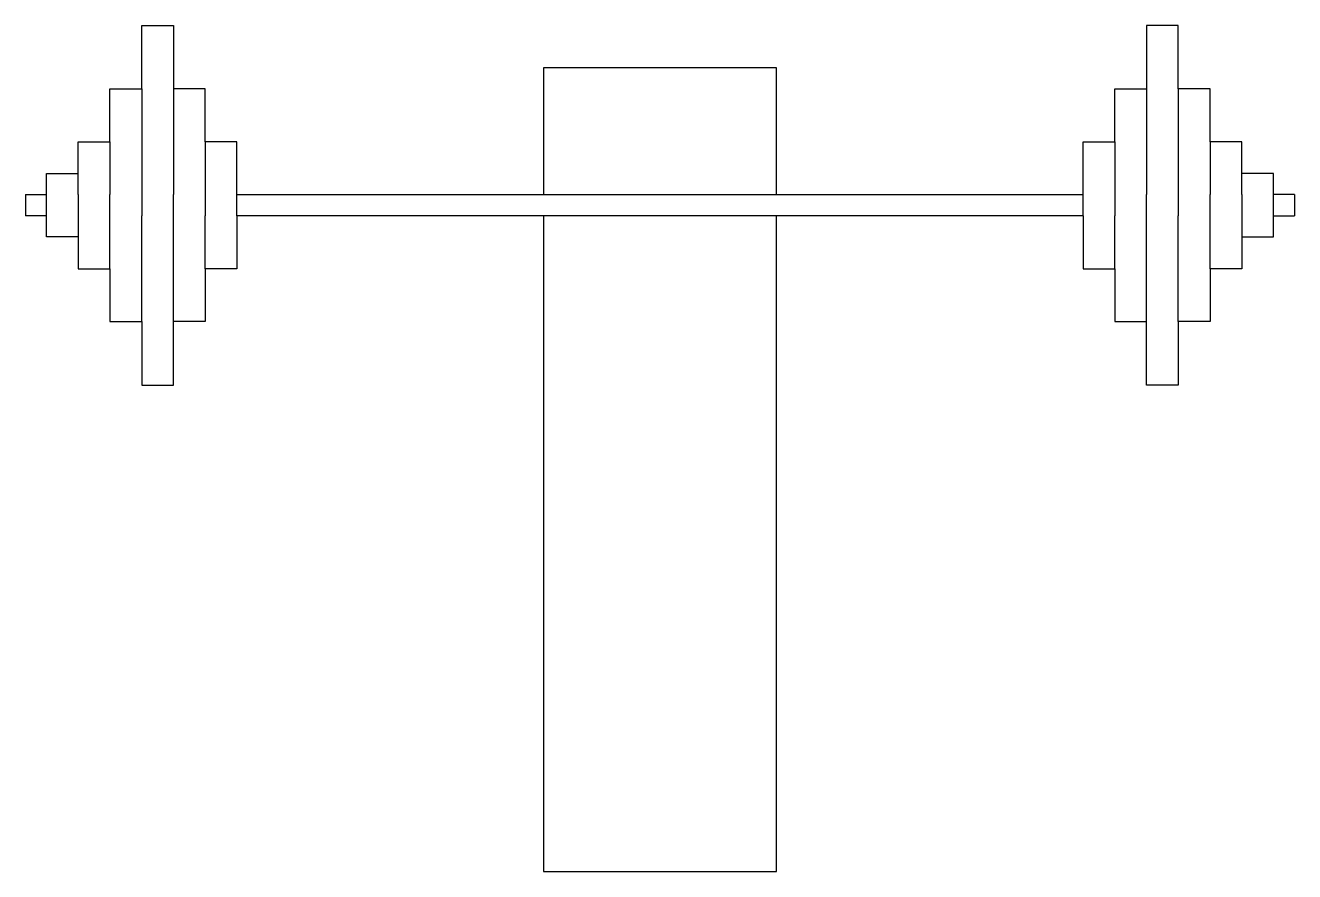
# Model space of a CAD drawing. Extents: x -30 to 30, y -38 to 2.
import ezdxf

# ---------------------------------------------------------------- set-up
doc = ezdxf.new("R2010")
doc.units = 0
doc.header["$MEASUREMENT"] = 0
doc.layers.get('0').update_dxf_attribs({"linetype": 'CONTINUOUS'})

msp = doc.modelspace()

# ---------------------------------------------------------------- linework, layer by layer
at = {"linetype": 'CONTINUOUS'}
for p, q in [((-24.5, -1), (-24.5, 2)), ((-24.5, 2), (-23, 2)), ((-23, 2), (-23, -1)), ((24.5, 2), (23, 2)), ((23, 2), (23, -1)), ((24.5, -1), (24.5, 2)), ((5.5, 0), (-5.5, 0)), ((-5.5, 0), (-5.5, -6)), ((5.5, -6), (5.5, 0)), ((-26, -3.5), (-26, -1)), ((-26, -1), (-24.5, -1)), ((-24.5, -1), (-24.5, -6)), ((-21.5, -1), (-23, -1)), ((-23, -1), (-23, -6)), ((-21.5, -3.5), (-21.5, -1)), ((21.5, -3.5), (21.5, -1)), ((21.5, -1), (23, -1)), ((23, -1), (23, -6)), ((26, -1), (24.5, -1)), ((24.5, -1), (24.5, -6)), ((26, -3.5), (26, -1)), ((-27.5, -6), (-27.5, -3.5)), ((-27.5, -3.5), (-26, -3.5)), ((-26, -3.5), (-26, -6)), ((-20, -3.5), (-21.5, -3.5)), ((-21.5, -3.5), (-21.5, -6)), ((-20, -6), (-20, -3.5)), ((20, -6), (20, -3.5)), ((20, -3.5), (21.5, -3.5)), ((21.5, -3.5), (21.5, -6)), ((27.5, -3.5), (26, -3.5)), ((26, -3.5), (26, -6)), ((27.5, -6), (27.5, -3.5)), ((-29, -8), (-29, -5)), ((-29, -5), (-27.5, -5)), ((29, -5), (27.5, -5)), ((29, -8), (29, -5)), ((-30, -6), (-30, -7)), ((-30, -6), (-29, -6)), ((-27.5, -6), (-27.5, -7)), ((-26, -7), (-26, -6)), ((-24.5, -6), (-24.5, -7)), ((-23, -7.5), (-23, -6)), ((-21.5, -6), (-21.5, -7)), ((-20, -6), (0, -6)), ((-20, -7), (-20, -6)), ((0, -6), (20, -6)), ((20, -7), (20, -6)), ((21.5, -6), (21.5, -7)), ((23, -7.5), (23, -6)), ((24.5, -6), (24.5, -7)), ((26, -7), (26, -6)), ((27.5, -6), (27.5, -7)), ((30, -6), (29, -6)), ((30, -6), (30, -7)), ((-29, -7), (-30, -7)), ((-27.5, -7), (-27.5, -9.5)), ((-26, -9.5), (-26, -7)), ((-24.5, -12), (-24.5, -7)), ((-23, -12), (-23, -7)), ((-21.5, -9.5), (-21.5, -7)), ((0, -7), (-20, -7)), ((-20, -7), (-20, -9.5)), ((-5.5, -7), (-5.5, -38)), ((20, -7), (0, -7)), ((5.5, -38), (5.5, -7)), ((20, -7), (20, -9.5)), ((21.5, -9.5), (21.5, -7)), ((23, -12), (23, -7)), ((24.5, -12), (24.5, -7)), ((26, -9.5), (26, -7)), ((27.5, -7), (27.5, -9.5)), ((29, -7), (30, -7)), ((-27.5, -8), (-29, -8)), ((27.5, -8), (29, -8)), ((-27.5, -9.5), (-26, -9.5)), ((-26, -9.5), (-26, -12)), ((-20, -9.5), (-21.5, -9.5)), ((-21.5, -9.5), (-21.5, -12)), ((20, -9.5), (21.5, -9.5)), ((21.5, -9.5), (21.5, -12)), ((27.5, -9.5), (26, -9.5)), ((26, -9.5), (26, -12)), ((-26, -12), (-24.5, -12)), ((-24.5, -12), (-24.5, -15)), ((-23, -15), (-23, -12)), ((-21.5, -12), (-23, -12)), ((21.5, -12), (23, -12)), ((23, -15), (23, -12)), ((26, -12), (24.5, -12)), ((24.5, -12), (24.5, -15)), ((-24.5, -15), (-23, -15)), ((24.5, -15), (23, -15)), ((-5.5, -38), (5.5, -38))]:
    msp.add_line(p, q, dxfattribs=at)

doc.saveas('drawing.dxf')
